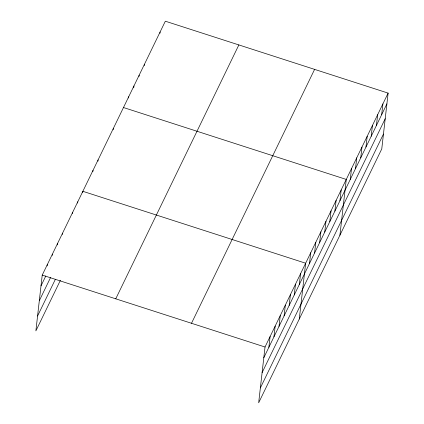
<?xml version="1.0" encoding="UTF-8"?>
<svg xmlns="http://www.w3.org/2000/svg" width="424" height="424" viewBox="0 0 424 424"><rect width="100%" height="100%" fill="white"/><g stroke="black" fill="none" stroke-linecap="round" stroke-linejoin="round"><path stroke-width="0.64" d="M388.124 93.11L265.026 347.007L258.667 402.8L381.77 148.904L388.124 93.11L165.334 21.2L42.23 275.096L35.876 330.89L60.42 280.269M47.165 265.89L47.308 264.624M52.242 255.418L52.391 254.151M57.32 244.945L57.468 243.678M62.402 234.467L62.545 233.205M72.557 213.521L72.7 212.254M77.634 203.048L77.778 201.782M82.712 192.576L82.855 191.309L305.646 263.219L299.291 319.012M92.867 171.63L93.01 170.363M97.944 161.157L98.087 159.89M113.176 129.739L113.325 128.472M128.567 98.002L128.71 96.736M133.724 87.842L133.942 85.945M139.03 76.421L139.173 75.154M144.261 65.63L144.404 64.363M159.959 33.258L160.102 31.991M268.874 347.293L270.104 336.534M273.952 336.82L275.181 326.056M279.029 326.348L280.259 315.583M284.112 315.875L285.336 305.11M289.189 305.402L290.414 294.638M294.267 294.929L295.491 284.165M299.344 284.456L300.568 273.692M309.499 263.511L310.723 252.746M314.576 253.038L315.8 242.274M319.654 242.565L320.883 231.801M324.731 232.087L325.961 221.328M329.808 221.614L331.038 210.855M334.886 211.141L336.115 200.382M339.969 200.669L341.193 189.904M339.916 235.23L346.27 179.432L123.479 107.526M350.277 179.405L351.501 168.641M355.508 168.614L356.732 157.85M360.739 157.823L361.964 147.064M365.97 147.033L367.2 136.274M371.201 136.242L372.431 125.483M376.433 125.451L377.662 114.692M381.669 114.66L382.893 103.901M41.006 285.861L45.803 275.966M39.315 300.722L50.599 277.444M37.566 316.028L55.343 279.374M115.752 298.825L238.855 44.928M191.505 323.274L314.603 69.377M263.797 357.766L386.9 103.875M262.106 372.627L385.204 118.731M260.363 387.939L383.46 134.042M42.23 275.096L265.026 347.007"/></g></svg>
